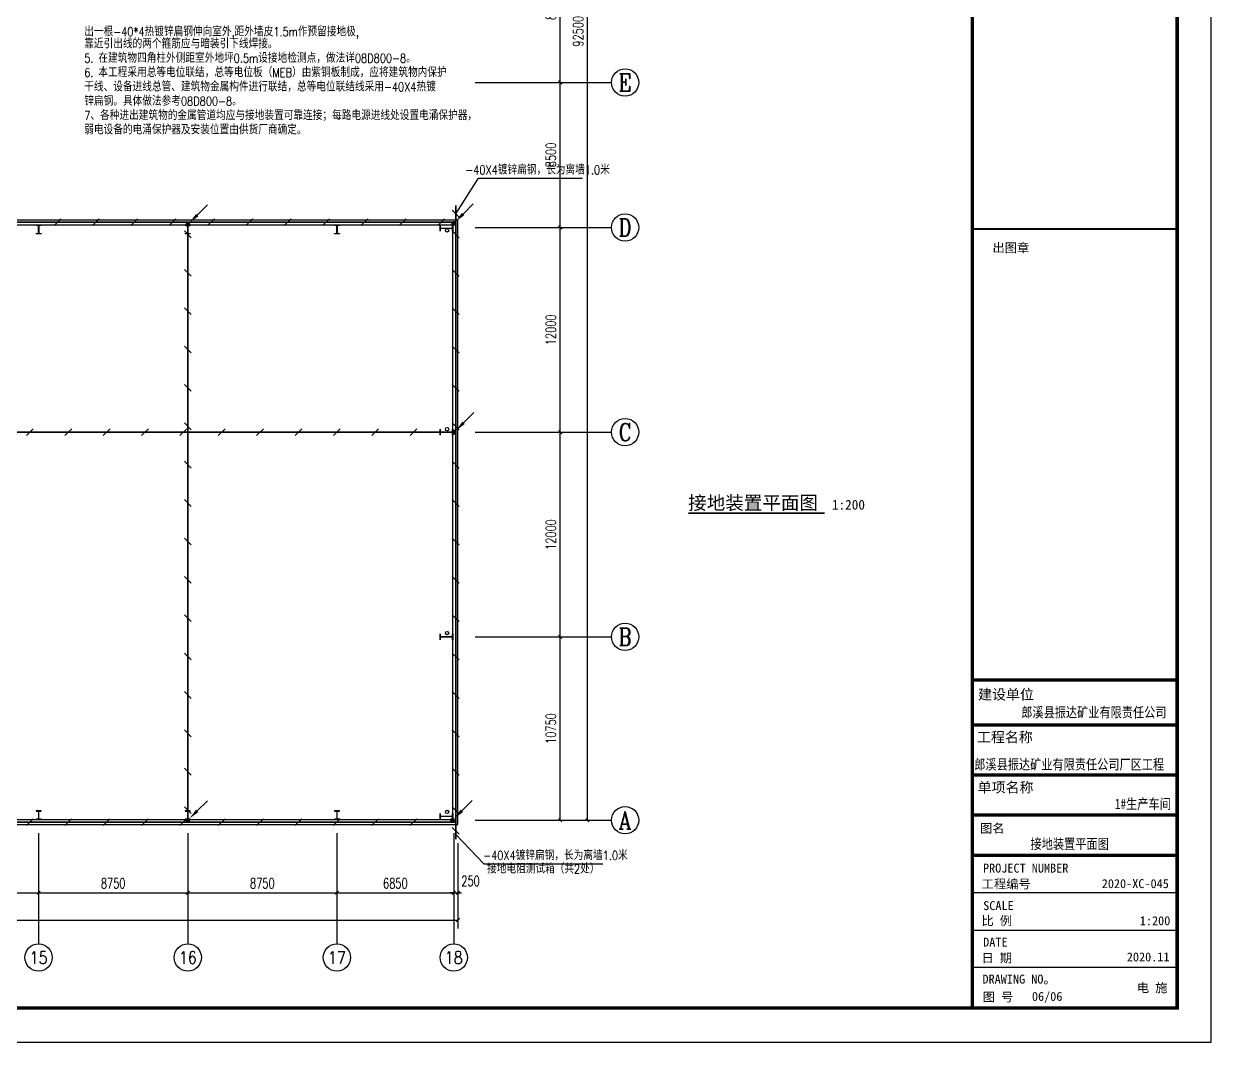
# Model space of a CAD drawing. Extents: x 69728788 to 150676229, y 20327566 to 43663798.
# Drawn here: x 75528771 to 75598425, y 20327566 to 20387271 of the extents above; entities that cross this region are included whole.
import ezdxf
from ezdxf.enums import TextEntityAlignment as Align

# ---------------------------------------------------------------- set-up
doc = ezdxf.new("R2010")
doc.units = 0
doc.header["$LTSCALE"] = 1000
doc.header["$MEASUREMENT"] = 0
doc.linetypes.add('CENTER2', pattern=[1.125, 0.75, -0.125, 0.125, -0.125])
doc.layers.get('0').update_dxf_attribs({"linetype": 'CONTINUOUS'})
doc.layers.get('DEFPOINTS').update_dxf_attribs({"linetype": 'CONTINUOUS'})
for name, color, linetype in [('AXIS', 3, 'CONTINUOUS'), ('AXIS_TEXT', 7, 'CONTINUOUS'), ('DIM-照明', 3, 'CONTINUOUS'), ('DIM-箱柜', 3, 'CONTINUOUS'), ('LWIRE', 4, 'CONTINUOUS'), ('PUB_TITLE', 4, 'CONTINUOUS'), ('SHTLN', 4, 'CONTINUOUS'), ('TEXT', 7, 'CONTINUOUS'), ('WALL', 6, 'CONTINUOUS'), ('WIRE-接地', 4, 'CONTINUOUS'), ('图框', 253, 'CONTINUOUS'), ('钢柱', 3, 'CONTINUOUS'), ('雨水管', 4, 'CONTINUOUS')]:
    doc.layers.add(name, color=color, linetype=linetype)
doc.styles.add('-宋体', font='SimSun.ttf')
doc.styles.add('-黑体', font='simhei.ttf')
doc.styles.add('_TCH_AXIS', font='COMPLEX', dxfattribs={"bigfont": 'GBCBIG'})
doc.styles.add('_TCH_DIM_T3', font='SIMPLEX', dxfattribs={"width": 0.705882, "bigfont": 'GBCBIG'})
doc.styles.add('_TEL_DIM', font='SIMPLEX', dxfattribs={"width": 0.8, "height": 3.5, "bigfont": 'HZTXT'})
doc.styles.add('COMPLEX', font='COMPLEX')
doc.styles.add('宋体', font='SimSun.ttf', dxfattribs={"width": 0.8})
doc.styles.add('黑体', font='simhei.ttf', dxfattribs={"width": 0.6, "height": 4.3})
doc.dimstyles.new('_TCH_ARCH&&200', dxfattribs={"dimtxt": 595, "dimasz": 200, "dimexe": 500, "dimexo": 600, "dimgap": 252.5, "dimtad": 1, "dimdec": 0, "dimzin": 0, "dimdsep": 46, "dimtxsty": '_TCH_DIM_T3', "dimblk": 'ARCHTICK', "dimcen": 0.09, "dimclrt": 7, "dimazin": 2, "dimtfac": 1, "dimtdec": 0, "dimtix": 1, "dimtmove": 2, "dimatfit": 3, "dimfxl": 1, "dimtolj": 1, "dimtzin": 0, "dimarcsym": 0})

# ---------------------------------------------------------------- blocks, each defined once
blk = doc.blocks.new('ysg')
at = {"layer": '雨水管'}
for centre in [(75342533, 20612761), (75342533, 20601105), (75342533, 20589153), (75342533, 20578670)]:
    blk.add_circle(centre, 100, dxfattribs=at)
blk = doc.blocks.new('$TelecSys$00000008')
blk.add_line((0.4, 0.4), (-0.4, -0.4))
blk = doc.blocks.new('$TelecSys$00000078')
for p, q in [((1.15, 1.15), (0.55, 0.55)), ((0.104, 0.104), (0.104, 0.104)), ((-0.104, -0.104), (-0.104, -0.104))]:
    blk.add_line(p, q)
at = {"const_width": 0.142}
blk.add_lwpolyline([(-0.071, 0, 1), (0.071, 0, 1)], format="xyb", close=True, dxfattribs=at)
blk.add_solid([(0.62, 0.48), (0.48, 0.62), (0.1, 0.1)])
at = {"width": 0.8, "flags": 9}
blk.add_attdef('A', (0, 0), '', height=0.00002, dxfattribs=at)
blk = doc.blocks.new('_ArchTick')
at = {"color": 0, "linetype": 'ByBlock', "const_width": 0.4}
blk.add_lwpolyline([(-0.5, -0.5), (0.5, 0.5)], dxfattribs=at)
blk = doc.blocks.new('*D125')
at = {"layer": 'AXIS', "color": 0, "lineweight": -2, "transparency": 16777216}
for p, q in [((75555841, 20351329), (75560741, 20351329)), ((75560241, 20340579), (75560241, 20351329)), ((75555841, 20340579), (75560741, 20340579))]:
    blk.add_line(p, q, dxfattribs=at)
at = {"layer": 'DEFPOINTS', "color": 0, "transparency": 16777216}
for p in [(75555241, 20351329), (75560241, 20351329), (75555241, 20340579)]:
    blk.add_point(p, dxfattribs=at)
at = {"layer": 'AXIS', "color": 0, "lineweight": -2, "transparency": 16777216, "xscale": 200, "yscale": 200, "zscale": 200}
for p, rotation in [((75560241, 20351329), 90), ((75560241, 20340579), 270)]:
    blk.add_blockref('_ArchTick', p, dxfattribs=dict(at, rotation=rotation))
at = {"layer": 'AXIS', "color": 7, "transparency": 16777216, "insert": (75559691, 20345954), "char_height": 595, "attachment_point": 5, "rotation": 90, "style": '_TCH_DIM_T3'}
blk.add_mtext('\\A1;10750', dxfattribs=at)
blk = doc.blocks.new('*D126')
at = {"layer": 'AXIS', "color": 0, "lineweight": -2, "transparency": 16777216}
for p, q in [((75555841, 20363329), (75560741, 20363329)), ((75560241, 20351329), (75560241, 20363329)), ((75555841, 20351329), (75560741, 20351329))]:
    blk.add_line(p, q, dxfattribs=at)
at = {"layer": 'DEFPOINTS', "color": 0, "transparency": 16777216}
for p in [(75555241, 20363329), (75560241, 20363329), (75555241, 20351329)]:
    blk.add_point(p, dxfattribs=at)
at = {"layer": 'AXIS', "color": 0, "lineweight": -2, "transparency": 16777216, "xscale": 200, "yscale": 200, "zscale": 200}
for p, rotation in [((75560241, 20363329), 90), ((75560241, 20351329), 270)]:
    blk.add_blockref('_ArchTick', p, dxfattribs=dict(at, rotation=rotation))
at = {"layer": 'AXIS', "color": 7, "transparency": 16777216, "insert": (75559691, 20357329), "char_height": 595, "attachment_point": 5, "rotation": 90, "style": '_TCH_DIM_T3'}
blk.add_mtext('\\A1;12000', dxfattribs=at)
blk = doc.blocks.new('*D127')
at = {"layer": 'AXIS', "color": 0, "lineweight": -2, "transparency": 16777216}
for p, q in [((75555841, 20375329), (75560741, 20375329)), ((75560241, 20363329), (75560241, 20375329)), ((75555841, 20363329), (75560741, 20363329))]:
    blk.add_line(p, q, dxfattribs=at)
at = {"layer": 'DEFPOINTS', "color": 0, "transparency": 16777216}
for p in [(75555241, 20375329), (75560241, 20375329), (75555241, 20363329)]:
    blk.add_point(p, dxfattribs=at)
at = {"layer": 'AXIS', "color": 0, "lineweight": -2, "transparency": 16777216, "xscale": 200, "yscale": 200, "zscale": 200}
for p, rotation in [((75560241, 20375329), 90), ((75560241, 20363329), 270)]:
    blk.add_blockref('_ArchTick', p, dxfattribs=dict(at, rotation=rotation))
at = {"layer": 'AXIS', "color": 7, "transparency": 16777216, "insert": (75559691, 20369329), "char_height": 595, "attachment_point": 5, "rotation": 90, "style": '_TCH_DIM_T3'}
blk.add_mtext('\\A1;12000', dxfattribs=at)
blk = doc.blocks.new('*D128')
at = {"layer": 'AXIS', "color": 0, "lineweight": -2, "transparency": 16777216}
for p, q in [((75555841, 20383829), (75560741, 20383829)), ((75560241, 20375329), (75560241, 20383829)), ((75555841, 20375329), (75560741, 20375329))]:
    blk.add_line(p, q, dxfattribs=at)
at = {"layer": 'DEFPOINTS', "color": 0, "transparency": 16777216}
for p in [(75555241, 20383829), (75560241, 20383829), (75555241, 20375329)]:
    blk.add_point(p, dxfattribs=at)
at = {"layer": 'AXIS', "color": 0, "lineweight": -2, "transparency": 16777216, "xscale": 200, "yscale": 200, "zscale": 200}
for p, rotation in [((75560241, 20383829), 90), ((75560241, 20375329), 270)]:
    blk.add_blockref('_ArchTick', p, dxfattribs=dict(at, rotation=rotation))
at = {"layer": 'AXIS', "color": 7, "transparency": 16777216, "insert": (75559691, 20379579), "char_height": 595, "attachment_point": 5, "rotation": 90, "style": '_TCH_DIM_T3'}
blk.add_mtext('\\A1;8500', dxfattribs=at)
blk = doc.blocks.new('*D129')
at = {"layer": 'AXIS', "color": 0, "lineweight": -2, "transparency": 16777216}
for p, q in [((75555841, 20392579), (75560741, 20392579)), ((75560241, 20383829), (75560241, 20392579)), ((75555841, 20383829), (75560741, 20383829))]:
    blk.add_line(p, q, dxfattribs=at)
at = {"layer": 'DEFPOINTS', "color": 0, "transparency": 16777216}
for p in [(75555241, 20392579), (75560241, 20392579), (75555241, 20383829)]:
    blk.add_point(p, dxfattribs=at)
at = {"layer": 'AXIS', "color": 0, "lineweight": -2, "transparency": 16777216, "xscale": 200, "yscale": 200, "zscale": 200}
for p, rotation in [((75560241, 20392579), 90), ((75560241, 20383829), 270)]:
    blk.add_blockref('_ArchTick', p, dxfattribs=dict(at, rotation=rotation))
at = {"layer": 'AXIS', "color": 7, "transparency": 16777216, "insert": (75559691, 20388204), "char_height": 595, "attachment_point": 5, "rotation": 90, "style": '_TCH_DIM_T3'}
blk.add_mtext('\\A1;8750', dxfattribs=at)
blk = doc.blocks.new('*D135')
at = {"layer": 'AXIS', "color": 0, "lineweight": -2, "transparency": 16777216}
for p, q in [((75555841, 20433079), (75562341, 20433079)), ((75561841, 20340579), (75561841, 20433079)), ((75555841, 20340579), (75562341, 20340579))]:
    blk.add_line(p, q, dxfattribs=at)
at = {"layer": 'DEFPOINTS', "color": 0, "transparency": 16777216}
for p in [(75555241, 20433079), (75561841, 20433079), (75555241, 20340579)]:
    blk.add_point(p, dxfattribs=at)
at = {"layer": 'AXIS', "color": 0, "lineweight": -2, "transparency": 16777216, "xscale": 200, "yscale": 200, "zscale": 200}
for p, rotation in [((75561841, 20433079), 90), ((75561841, 20340579), 270)]:
    blk.add_blockref('_ArchTick', p, dxfattribs=dict(at, rotation=rotation))
at = {"layer": 'AXIS', "color": 7, "transparency": 16777216, "insert": (75561291, 20386829), "char_height": 595, "attachment_point": 5, "rotation": 90, "style": '_TCH_DIM_T3'}
blk.add_mtext('\\A1;92500', dxfattribs=at)
blk = doc.blocks.new('*D170')
at = {"layer": 'AXIS', "color": 0, "lineweight": -2, "transparency": 16777216}
for p, q in [((75520891, 20339229), (75520891, 20335829)), ((75529641, 20339229), (75529641, 20335829)), ((75520891, 20336329), (75529641, 20336329))]:
    blk.add_line(p, q, dxfattribs=at)
at = {"layer": 'DEFPOINTS', "color": 0, "transparency": 16777216}
for p in [(75520891, 20339829), (75529641, 20339829), (75529641, 20336329)]:
    blk.add_point(p, dxfattribs=at)
at = {"layer": 'AXIS', "color": 0, "lineweight": -2, "transparency": 16777216, "xscale": 200, "yscale": 200, "zscale": 200, "rotation": 180}
blk.add_blockref('_ArchTick', (75520891, 20336329), dxfattribs=at)
at = {"layer": 'AXIS', "color": 0, "lineweight": -2, "transparency": 16777216, "xscale": 200, "yscale": 200, "zscale": 200}
blk.add_blockref('_ArchTick', (75529641, 20336329), dxfattribs=at)
at = {"layer": 'AXIS', "color": 7, "transparency": 16777216, "insert": (75525266, 20336879), "char_height": 595, "attachment_point": 5, "style": '_TCH_DIM_T3'}
blk.add_mtext('\\A1;8750', dxfattribs=at)
blk = doc.blocks.new('*D171')
at = {"layer": 'AXIS', "color": 0, "lineweight": -2, "transparency": 16777216}
for p, q in [((75529641, 20339229), (75529641, 20335829)), ((75538391, 20339229), (75538391, 20335829)), ((75529641, 20336329), (75538391, 20336329))]:
    blk.add_line(p, q, dxfattribs=at)
at = {"layer": 'DEFPOINTS', "color": 0, "transparency": 16777216}
for p in [(75529641, 20339829), (75538391, 20339829), (75538391, 20336329)]:
    blk.add_point(p, dxfattribs=at)
at = {"layer": 'AXIS', "color": 0, "lineweight": -2, "transparency": 16777216, "xscale": 200, "yscale": 200, "zscale": 200, "rotation": 180}
blk.add_blockref('_ArchTick', (75529641, 20336329), dxfattribs=at)
at = {"layer": 'AXIS', "color": 0, "lineweight": -2, "transparency": 16777216, "xscale": 200, "yscale": 200, "zscale": 200}
blk.add_blockref('_ArchTick', (75538391, 20336329), dxfattribs=at)
at = {"layer": 'AXIS', "color": 7, "transparency": 16777216, "insert": (75534016, 20336879), "char_height": 595, "attachment_point": 5, "style": '_TCH_DIM_T3'}
blk.add_mtext('\\A1;8750', dxfattribs=at)
blk = doc.blocks.new('*D172')
at = {"layer": 'AXIS', "color": 0, "lineweight": -2, "transparency": 16777216}
for p, q in [((75538391, 20339229), (75538391, 20335829)), ((75547141, 20339229), (75547141, 20335829)), ((75538391, 20336329), (75547141, 20336329))]:
    blk.add_line(p, q, dxfattribs=at)
at = {"layer": 'DEFPOINTS', "color": 0, "transparency": 16777216}
for p in [(75538391, 20339829), (75547141, 20339829), (75547141, 20336329)]:
    blk.add_point(p, dxfattribs=at)
at = {"layer": 'AXIS', "color": 0, "lineweight": -2, "transparency": 16777216, "xscale": 200, "yscale": 200, "zscale": 200, "rotation": 180}
blk.add_blockref('_ArchTick', (75538391, 20336329), dxfattribs=at)
at = {"layer": 'AXIS', "color": 0, "lineweight": -2, "transparency": 16777216, "xscale": 200, "yscale": 200, "zscale": 200}
blk.add_blockref('_ArchTick', (75547141, 20336329), dxfattribs=at)
at = {"layer": 'AXIS', "color": 7, "transparency": 16777216, "insert": (75542766, 20336879), "char_height": 595, "attachment_point": 5, "style": '_TCH_DIM_T3'}
blk.add_mtext('\\A1;8750', dxfattribs=at)
blk = doc.blocks.new('*D173')
at = {"layer": 'AXIS', "color": 0, "lineweight": -2, "transparency": 16777216}
for p, q in [((75547141, 20339229), (75547141, 20335829)), ((75553991, 20339229), (75553991, 20335829)), ((75547141, 20336329), (75553991, 20336329))]:
    blk.add_line(p, q, dxfattribs=at)
at = {"layer": 'DEFPOINTS', "color": 0, "transparency": 16777216}
for p in [(75547141, 20339829), (75553991, 20339829), (75553991, 20336329)]:
    blk.add_point(p, dxfattribs=at)
at = {"layer": 'AXIS', "color": 0, "lineweight": -2, "transparency": 16777216, "xscale": 200, "yscale": 200, "zscale": 200, "rotation": 180}
blk.add_blockref('_ArchTick', (75547141, 20336329), dxfattribs=at)
at = {"layer": 'AXIS', "color": 0, "lineweight": -2, "transparency": 16777216, "xscale": 200, "yscale": 200, "zscale": 200}
blk.add_blockref('_ArchTick', (75553991, 20336329), dxfattribs=at)
at = {"layer": 'AXIS', "color": 7, "transparency": 16777216, "insert": (75550566, 20336879), "char_height": 595, "attachment_point": 5, "style": '_TCH_DIM_T3'}
blk.add_mtext('\\A1;6850', dxfattribs=at)
blk = doc.blocks.new('*D174')
at = {"layer": 'AXIS', "color": 0, "lineweight": -2, "transparency": 16777216}
for p, q in [((75553991, 20339229), (75553991, 20335829)), ((75554241, 20339229), (75554241, 20335829)), ((75553991, 20336329), (75553791, 20336329)), ((75553991, 20336329), (75554241, 20336329)), ((75554241, 20336329), (75554441, 20336329))]:
    blk.add_line(p, q, dxfattribs=at)
at = {"layer": 'DEFPOINTS', "color": 0, "transparency": 16777216}
for p in [(75553991, 20339829), (75554241, 20339829), (75554241, 20336329)]:
    blk.add_point(p, dxfattribs=at)
at = {"layer": 'AXIS', "color": 0, "lineweight": -2, "transparency": 16777216, "xscale": 200, "yscale": 200, "zscale": 200}
blk.add_blockref('_ArchTick', (75553991, 20336329), dxfattribs=at)
at = {"layer": 'AXIS', "color": 0, "lineweight": -2, "transparency": 16777216, "xscale": 200, "yscale": 200, "zscale": 200, "rotation": 180}
blk.add_blockref('_ArchTick', (75554241, 20336329), dxfattribs=at)
at = {"layer": 'AXIS', "color": 7, "transparency": 16777216, "insert": (75554981, 20337019), "char_height": 595, "attachment_point": 5, "style": '_TCH_DIM_T3'}
blk.add_mtext('\\A1;250', dxfattribs=at)
blk = doc.blocks.new('*D175')
at = {"layer": 'AXIS', "color": 0, "lineweight": -2, "transparency": 16777216}
for p, q in [((75447641, 20339229), (75447641, 20334229)), ((75554241, 20339229), (75554241, 20334229)), ((75447641, 20334729), (75554241, 20334729))]:
    blk.add_line(p, q, dxfattribs=at)
at = {"layer": 'DEFPOINTS', "color": 0, "transparency": 16777216}
for p in [(75447641, 20339829), (75554241, 20339829), (75554241, 20334729)]:
    blk.add_point(p, dxfattribs=at)
at = {"layer": 'AXIS', "color": 0, "lineweight": -2, "transparency": 16777216, "xscale": 200, "yscale": 200, "zscale": 200, "rotation": 180}
blk.add_blockref('_ArchTick', (75447641, 20334729), dxfattribs=at)
at = {"layer": 'AXIS', "color": 0, "lineweight": -2, "transparency": 16777216, "xscale": 200, "yscale": 200, "zscale": 200}
blk.add_blockref('_ArchTick', (75554241, 20334729), dxfattribs=at)
at = {"layer": 'AXIS', "color": 7, "transparency": 16777216, "insert": (75500941, 20335279), "char_height": 595, "attachment_point": 5, "style": '_TCH_DIM_T3'}
blk.add_mtext('\\A1;106600', dxfattribs=at)
blk = doc.blocks.new('_AXISO')
blk.add_circle((0, 0), 0.5)
at = {"layer": 'AXIS_TEXT', "style": 'COMPLEX', "width": 1.041667}
blk.add_attdef('A', text='', height=0.56, dxfattribs=at).set_placement((-0.25, -0.28), (0.25, -0.28), align=Align.FIT)

msp = doc.modelspace()

# ---------------------------------------------------------------- linework, layer by layer
at = {"layer": 'AXIS'}
for p, q in [((75555241.2, 20383829.3), (75563241.2, 20383829.3)), ((75555241.2, 20375329.3), (75563241.2, 20375329.3)), ((75555241.2, 20363329.3), (75563241.2, 20363329.3)), ((75555241.2, 20351329.3), (75563241.2, 20351329.3)), ((75555241.2, 20340579.3), (75563241.2, 20340579.3)), ((75529641.2, 20339829.3), (75529641.2, 20333329.3)), ((75538391.2, 20339829.3), (75538391.2, 20333329.3)), ((75547141.2, 20339829.3), (75547141.2, 20333329.3)), ((75553991.2, 20339829.3), (75553991.2, 20333329.3))]:
    msp.add_line(p, q, dxfattribs=at)
at = {"layer": 'AXIS', "const_width": 105}
msp.add_lwpolyline([(75567743.8, 20358580.2), (75575755.7, 20358580.2)], dxfattribs=at)
at = {"layer": 'DIM-照明'}
for p, q in [((75554109.9, 20376134.9), (75555451.1, 20378213.9)), ((75554109.9, 20339739.9), (75555757.1, 20338026.7)), ((75555757.1, 20338026.7), (75562732.9, 20338026.7))]:
    msp.add_line(p, q, dxfattribs=at)
at = {"layer": 'DIM-箱柜', "color": 7}
msp.add_line((75555451.1, 20378213.9), (75561549.9, 20378213.9), dxfattribs=at)
at = {"layer": 'PUB_TITLE'}
msp.add_lwpolyline([(75430225.1, 20327566.1), (75598425.1, 20327566.1), (75598425.1, 20446366.1), (75430225.1, 20446366.1)], close=True, dxfattribs=at)
at = {"layer": 'PUB_TITLE', "const_width": 200}
msp.add_lwpolyline([(75435225.1, 20329566.1), (75596425.1, 20329566.1), (75596425.1, 20444366.1), (75435225.1, 20444366.1)], close=True, dxfattribs=at)
at = {"layer": 'WALL'}
for p, q in [((75553941.2, 20375454.3), (75520641.2, 20375454.3)), ((75554241.2, 20375754.3), (75521141.2, 20375754.3)), ((75553941.2, 20340629.3), (75553941.2, 20375454.3)), ((75554241.2, 20340329.3), (75554241.2, 20375754.3)), ((75448141.2, 20340629.3), (75553941.2, 20340629.3)), ((75447641.2, 20340329.3), (75554241.2, 20340329.3))]:
    msp.add_line(p, q, dxfattribs=at)
at = {"layer": 'WIRE-接地', "linetype": 'CENTER2', "const_width": 100}
for points in [[(75447891.2, 20433079.3), (75447891.2, 20340463), (75554109.9, 20340463), (75554109.9, 20375634.9), (75520891.2, 20375634.9), (75520891.2, 20433079.3), (75447891.2, 20433079.3)], [(75554109.9, 20375634.9), (75554109.9, 20376634.9)], [(75538396.2, 20375634.9), (75538391.2, 20340463)], [(75447905.2, 20363334.3), (75554109.9, 20363329.3)], [(75554109.9, 20340463), (75554109.9, 20339463)]]:
    msp.add_lwpolyline(points, dxfattribs=at)
at = {"layer": '图框', "color": 4}
for points, const_width in [([(75596425.1, 20329566.1), (75584406.6, 20329566.1), (75584406.6, 20444366.1), (75596425.1, 20444366.1)], 197.2), ([(75584406.6, 20348804.4), (75596381.4, 20348804.4)], 199.2), ([(75584406.6, 20346170.4), (75596385.1, 20346170.4)], 199.2), ([(75584406.6, 20343235.9), (75596425.1, 20343235.9)], 199.2), ([(75584406.6, 20340894.5), (75596425.1, 20340894.5)], 199.2), ([(75584406.6, 20338525.4), (75596425.1, 20338525.4)], 199.2), ([(75584406.6, 20336327.7), (75596425.1, 20336327.7)], 80.7), ([(75584406.6, 20334133.8), (75596425.1, 20334133.8)], 80.7), ([(75584406.6, 20331956.5), (75596425.1, 20331956.5)], 80.7)]:
    msp.add_lwpolyline(points, dxfattribs=dict(at, const_width=const_width))
at = {"layer": '图框', "color": 0, "const_width": 100}
msp.add_lwpolyline([(75584406.6, 20375240.2), (75596425.1, 20375240.2)], dxfattribs=at)
at = {"layer": '钢柱'}
for points in [[(75529491.2, 20375454.3), (75529791.2, 20375454.3), (75529791.2, 20375442.3), (75529646.2, 20375442.3), (75529646.2, 20374966.3), (75529791.2, 20374966.3), (75529791.2, 20374954.3), (75529491.2, 20374954.3), (75529491.2, 20374966.3), (75529636.2, 20374966.3), (75529636.2, 20375442.3), (75529491.2, 20375442.3)], [(75538241.2, 20375454.3), (75538541.2, 20375454.3), (75538541.2, 20375442.3), (75538396.2, 20375442.3), (75538396.2, 20374966.3), (75538541.2, 20374966.3), (75538541.2, 20374954.3), (75538241.2, 20374954.3), (75538241.2, 20374966.3), (75538386.2, 20374966.3), (75538386.2, 20375442.3), (75538241.2, 20375442.3)], [(75546991.2, 20375454.3), (75547291.2, 20375454.3), (75547291.2, 20375442.3), (75547146.2, 20375442.3), (75547146.2, 20374966.3), (75547291.2, 20374966.3), (75547291.2, 20374954.3), (75546991.2, 20374954.3), (75546991.2, 20374966.3), (75547136.2, 20374966.3), (75547136.2, 20375442.3), (75546991.2, 20375442.3)], [(75553941.2, 20375454.3), (75553941.2, 20375104.3), (75553927.2, 20375104.3), (75553927.2, 20375274.3), (75553205.2, 20375274.3), (75553205.2, 20375104.3), (75553191.2, 20375104.3), (75553191.2, 20375454.3), (75553205.2, 20375454.3), (75553205.2, 20375284.3), (75553927.2, 20375284.3), (75553927.2, 20375454.3)], [(75553941.2, 20363504.3), (75553941.2, 20363154.3), (75553927.2, 20363154.3), (75553927.2, 20363324.3), (75553205.2, 20363324.3), (75553205.2, 20363154.3), (75553191.2, 20363154.3), (75553191.2, 20363504.3), (75553205.2, 20363504.3), (75553205.2, 20363334.3), (75553927.2, 20363334.3), (75553927.2, 20363504.3)], [(75553941.2, 20351504.3), (75553941.2, 20351154.3), (75553927.2, 20351154.3), (75553927.2, 20351324.3), (75553205.2, 20351324.3), (75553205.2, 20351154.3), (75553191.2, 20351154.3), (75553191.2, 20351504.3), (75553205.2, 20351504.3), (75553205.2, 20351334.3), (75553927.2, 20351334.3), (75553927.2, 20351504.3)], [(75529490.8, 20340629.3), (75529790.8, 20340629.3), (75529790.8, 20340641.3), (75529645.8, 20340641.3), (75529645.8, 20341117.3), (75529790.8, 20341117.3), (75529790.8, 20341129.3), (75529490.8, 20341129.3), (75529490.8, 20341117.3), (75529635.8, 20341117.3), (75529635.8, 20340641.3), (75529490.8, 20340641.3)], [(75538240.8, 20340629.3), (75538540.8, 20340629.3), (75538540.8, 20340641.3), (75538395.8, 20340641.3), (75538395.8, 20341117.3), (75538540.8, 20341117.3), (75538540.8, 20341129.3), (75538240.8, 20341129.3), (75538240.8, 20341117.3), (75538385.8, 20341117.3), (75538385.8, 20340641.3), (75538240.8, 20340641.3)], [(75546990.8, 20340629.3), (75547290.8, 20340629.3), (75547290.8, 20340641.3), (75547145.8, 20340641.3), (75547145.8, 20341117.3), (75547290.8, 20341117.3), (75547290.8, 20341129.3), (75546990.8, 20341129.3), (75546990.8, 20341117.3), (75547135.8, 20341117.3), (75547135.8, 20340641.3), (75546990.8, 20340641.3)], [(75553941.2, 20340979.3), (75553941.2, 20340629.3), (75553927.2, 20340629.3), (75553927.2, 20340799.3), (75553205.2, 20340799.3), (75553205.2, 20340629.3), (75553191.2, 20340629.3), (75553191.2, 20340979.3), (75553205.2, 20340979.3), (75553205.2, 20340809.3), (75553927.2, 20340809.3), (75553927.2, 20340979.3)]]:
    msp.add_lwpolyline(points, close=True, dxfattribs=at)

# ---------------------------------------------------------------- block references
msp.add_blockref('ysg', (211067.7, -237600))
at = {"layer": 'AXIS'}
ref = msp.add_blockref('_AXISO', (75564041.2, 20383829.3), dxfattribs=dict(at, xscale=1600, yscale=1600, zscale=1600))
ref.add_attrib('A', 'E', dxfattribs={"layer": 'AXIS_TEXT', "height": 1024.7, "style": '_TCH_AXIS', "width": 0.982456}).set_placement((75563657.6, 20383316.9), (75564424.7, 20383316.9), align=Align.FIT)
ref = msp.add_blockref('_AXISO', (75564041.2, 20375329.3), dxfattribs=dict(at, xscale=1600, yscale=1600, zscale=1600))
ref.add_attrib('A', 'D', dxfattribs={"layer": 'AXIS_TEXT', "height": 1024.7, "style": '_TCH_AXIS', "width": 0.924665}).set_placement((75563657.6, 20374816.9), (75564424.7, 20374816.9), align=Align.FIT)
ref = msp.add_blockref('_AXISO', (75564041.2, 20363329.3), dxfattribs=dict(at, xscale=1600, yscale=1600, zscale=1600))
ref.add_attrib('A', 'C', dxfattribs={"layer": 'AXIS_TEXT', "height": 1033.1, "style": '_TCH_AXIS', "width": 1.024}).set_placement((75563663.3, 20362812.7), (75564419, 20362812.7), align=Align.FIT)
ref = msp.add_blockref('_AXISO', (75564041.2, 20351329.3), dxfattribs=dict(at, xscale=1600, yscale=1600, zscale=1600))
ref.add_attrib('A', 'B', dxfattribs={"layer": 'AXIS_TEXT', "height": 1024.7, "style": '_TCH_AXIS', "width": 0.924665}).set_placement((75563657.6, 20350816.9), (75564424.7, 20350816.9), align=Align.FIT)
ref = msp.add_blockref('_AXISO', (75564041.2, 20340579.3), dxfattribs=dict(at, xscale=1600, yscale=1600, zscale=1600))
ref.add_attrib('A', 'A', dxfattribs={"layer": 'AXIS_TEXT', "height": 1035.2, "style": '_TCH_AXIS', "width": 0.848485}).set_placement((75563664.7, 20340061.7), (75564417.6, 20340061.7), align=Align.FIT)
ref = msp.add_blockref('_AXISO', (75529641.2, 20332529.3), dxfattribs=dict(at, xscale=1600, yscale=1600, zscale=1600))
ref.add_attrib('A', '15', dxfattribs={"layer": 'AXIS_TEXT', "height": 716.69, "style": '_TCH_AXIS', "width": 1.071557}).set_placement((75529110.9, 20332171), (75530171.4, 20332171), align=Align.FIT)
ref = msp.add_blockref('_AXISO', (75538391.2, 20332529.3), dxfattribs=dict(at, xscale=1600, yscale=1600, zscale=1600))
ref.add_attrib('A', '16', dxfattribs={"layer": 'AXIS_TEXT', "height": 722.35, "style": '_TCH_AXIS', "width": 1.05931}).set_placement((75537862.8, 20332168.1), (75538919.5, 20332168.1), align=Align.FIT)
ref = msp.add_blockref('_AXISO', (75547141.2, 20332529.3), dxfattribs=dict(at, xscale=1600, yscale=1600, zscale=1600))
ref.add_attrib('A', '17', dxfattribs={"layer": 'AXIS_TEXT', "height": 716.69, "style": '_TCH_AXIS', "width": 1.071557}).set_placement((75546610.9, 20332171), (75547671.4, 20332171), align=Align.FIT)
ref = msp.add_blockref('_AXISO', (75553991.2, 20332529.3), dxfattribs=dict(at, xscale=1600, yscale=1600, zscale=1600))
ref.add_attrib('A', '18', dxfattribs={"layer": 'AXIS_TEXT', "height": 722.35, "style": '_TCH_AXIS', "width": 1.05931}).set_placement((75553462.8, 20332168.1), (75554519.5, 20332168.1), align=Align.FIT)
at = {"layer": 'LWIRE', "xscale": 1000, "yscale": 1000, "zscale": 1000}
for p in [(75538396.1, 20375504.3), (75553991.2, 20375565.9), (75554024.4, 20363329.3), (75538391.2, 20340576.8), (75553919.9, 20340579.3)]:
    msp.add_blockref('$TelecSys$00000078', p, dxfattribs=at)
at = {"layer": 'SHTLN'}
for p, xscale, yscale, zscale, rotation in [((75554109.9, 20376134.9), 500, 500, 500, 90), ((75530750.5, 20375634.9), 500, 500, 500, 180.0000000000257), ((75533000.5, 20375634.9), 500, 500, 500, 180.0000000000257), ((75535250.5, 20375634.9), 500, 500, 500, 180.0000000000257), ((75537500.5, 20375634.9), 500, 500, 500, 180.0000000000257), ((75539750.5, 20375634.9), 500, 500, 500, 180.0000000000257), ((75542000.5, 20375634.9), 500, 500, 500, 180.0000000000257), ((75544250.5, 20375634.9), 500, 500, 500, 180.0000000000257), ((75546500.5, 20375634.9), 500, 500, 500, 180.0000000000257), ((75548750.5, 20375634.9), 500, 500, 500, 180.0000000000257), ((75551000.5, 20375634.9), 500, 500, 500, 180.0000000000257), ((75553250.5, 20375634.9), 500, 500, 500, 180.0000000000257), ((75538396.1, 20374924), 499.9999999999999, 499.9999999999999, 499.9999999999999, 269.9918548832493), ((75554109.9, 20374924), 500, 500, 500, 90), ((75538395.7, 20372674), 499.9999999999999, 499.9999999999999, 499.9999999999999, 269.9918548832493), ((75554109.9, 20372674), 500, 500, 500, 90), ((75538395.4, 20370424), 499.9999999999999, 499.9999999999999, 499.9999999999999, 269.9918548832493), ((75554109.9, 20370424), 500, 500, 500, 90), ((75538395.1, 20368174), 499.9999999999999, 499.9999999999999, 499.9999999999999, 269.9918548832493), ((75554109.9, 20368174), 500, 500, 500, 90), ((75538394.8, 20365924), 499.9999999999999, 499.9999999999999, 499.9999999999999, 269.9918548832493), ((75554109.9, 20365924), 500, 500, 500, 90), ((75529132.5, 20363330.5), 500, 500, 500, 359.9973025789225), ((75531382.5, 20363330.4), 500, 500, 500, 359.9973025789225), ((75533632.5, 20363330.3), 500, 500, 500, 359.9973025789225), ((75535882.5, 20363330.2), 500, 500, 500, 359.9973025789225), ((75538132.5, 20363330.1), 500, 500, 500, 359.9973025789225), ((75538394.5, 20363674), 499.9999999999999, 499.9999999999999, 499.9999999999999, 269.9918548832493), ((75540382.5, 20363329.9), 500, 500, 500, 359.9973025789225), ((75542632.5, 20363329.8), 500, 500, 500, 359.9973025789225), ((75544882.5, 20363329.7), 500, 500, 500, 359.9973025789225), ((75547132.5, 20363329.6), 500, 500, 500, 359.9973025789225), ((75549382.5, 20363329.5), 500, 500, 500, 359.9973025789225), ((75551632.5, 20363329.4), 500, 500, 500, 359.9973025789225), ((75554109.9, 20363674), 500, 500, 500, 90), ((75538394.1, 20361424), 499.9999999999999, 499.9999999999999, 499.9999999999999, 269.9918548832493), ((75554109.9, 20361424), 500, 500, 500, 90), ((75538393.8, 20359174), 499.9999999999999, 499.9999999999999, 499.9999999999999, 269.9918548832493), ((75554109.9, 20359174), 500, 500, 500, 90), ((75538393.5, 20356924), 499.9999999999999, 499.9999999999999, 499.9999999999999, 269.9918548832493), ((75554109.9, 20356924), 500, 500, 500, 90), ((75538393.2, 20354674), 499.9999999999999, 499.9999999999999, 499.9999999999999, 269.9918548832493), ((75554109.9, 20354674), 500, 500, 500, 90), ((75538392.9, 20352424), 499.9999999999999, 499.9999999999999, 499.9999999999999, 269.9918548832493), ((75554109.9, 20352424), 500, 500, 500, 90), ((75538392.5, 20350174), 499.9999999999999, 499.9999999999999, 499.9999999999999, 269.9918548832493), ((75554109.9, 20350174), 500, 500, 500, 90), ((75538392.2, 20347924), 499.9999999999999, 499.9999999999999, 499.9999999999999, 269.9918548832493), ((75554109.9, 20347924), 500, 500, 500, 90), ((75538391.9, 20345674), 499.9999999999999, 499.9999999999999, 499.9999999999999, 269.9918548832493), ((75554109.9, 20345674), 500, 500, 500, 90), ((75538391.6, 20343424), 499.9999999999999, 499.9999999999999, 499.9999999999999, 269.9918548832493), ((75554109.9, 20343424), 500, 500, 500, 90), ((75538391.3, 20341174), 499.9999999999999, 499.9999999999999, 499.9999999999999, 269.9918548832493), ((75554109.9, 20341174), 500, 500, 500, 90), ((75554109.9, 20339963), 500, 500, 500, 270)]:
    msp.add_blockref('$TelecSys$00000008', p, dxfattribs=dict(at, xscale=xscale, yscale=yscale, zscale=zscale, rotation=rotation))
at = {"layer": 'SHTLN', "xscale": 500, "yscale": 500, "zscale": 500}
for p in [(75529125.5, 20340463), (75531375.5, 20340463), (75533625.5, 20340463), (75535875.5, 20340463), (75538125.5, 20340463), (75540375.5, 20340463), (75542625.5, 20340463), (75544875.5, 20340463), (75547125.5, 20340463), (75549375.5, 20340463), (75551625.5, 20340463)]:
    msp.add_blockref('$TelecSys$00000008', p, dxfattribs=at)

# ---------------------------------------------------------------- texts
at = {"layer": 'AXIS', "color": 7, "style": '-宋体'}
for s, height, p in [('接地装置平面图', 797.47, (75567743.8, 20358790.2)), ('1:200', 569.62, (75576175.7, 20358790.2))]:
    msp.add_text(s, height=height, dxfattribs=at).set_placement(p)
at = {"layer": 'DIM-照明', "color": 7, "style": '_TEL_DIM', "width": 0.8}
for s, p in [('出一根-40*4热镀锌扁钢伸向室外,距外墙皮1.5m作预留接地极,', (75532320.6, 20386541.2)), ('靠近引出线的两个箍筋应与暗装引下线焊接。', (75532320.6, 20385829.4)), ('5. 在建筑物四角柱外侧距室外地坪0.5m设接地检测点，做法详08D800-8。', (75532320.6, 20384989.4)), ('6. 本工程采用总等电位联结，总等电位板（MEB）由紫铜板制成，应将建筑物内保护', (75532320.6, 20384149.4)), ('干线、设备进线总管、建筑物金属构件进行联结，总等电位联结线采用-40X4热镀', (75532320.6, 20383309.4)), ('锌扁钢。具体做法参考08D800-8。', (75532320.6, 20382469.4)), ('7、各种进出建筑物的金属管道均应与接地装置可靠连接；每路电源进线处设置电涌保护器，', (75532320.6, 20381629.4)), ('弱电设备的电涌保护器及安装位置由供货厂商确定。', (75532320.6, 20380789.4))]:
    msp.add_text(s, height=525, dxfattribs=at).set_placement(p)
at = {"layer": 'DIM-箱柜', "color": 7, "style": '_TEL_DIM', "width": 0.8}
for s, p in [('-40X4镀锌扁钢，长为离墙1.0米', (75554670.8, 20378439.4)), ('-40X4镀锌扁钢，长为离墙1.0米', (75555718.3, 20338252.2)), ('接地电阻测试箱（共2处）', (75555946.2, 20337463.9))]:
    msp.add_text(s, height=525, dxfattribs=at).set_placement(p)
at = {"layer": 'TEXT', "style": '-黑体', "width": 0.8}
for s, p in [('郎溪县振达矿业有限责任公司', (75587283, 20346608.1)), ('郎溪县振达矿业有限责任公司厂区工程', (75584526.4, 20343553.2)), ('1#生产车间', (75592779.1, 20341241.8)), ('接地装置平面图', (75587828.5, 20338895.6))]:
    msp.add_text(s, height=600.3, dxfattribs=at).set_placement(p)
at = {"layer": '图框', "color": 4}
for s, height, style, p in [('出图章', 525.89, '黑体', (75585596.9, 20373879.3)), ('建设单位', 600, '黑体', (75584749.9, 20347659)), ('工程名称', 600, '黑体', (75584683.4, 20345155.9)), ('单项名称', 600, '黑体', (75584723.4, 20342208.6)), ('图名', 525.89, '黑体', (75584861.9, 20339844.4)), ('工程编号', 525.89, '黑体', (75584964.8, 20336581.8)), ('2020-XC-045', 525.888, '宋体', (75592001.5, 20336599.9)), ('SCALE', 525.89, '黑体', (75585048.6, 20335310.7)), ('比 例', 525.89, '黑体', (75584947.1, 20334424.8)), ('1:200', 525.89, '宋体', (75594234.5, 20334426.9)), ('DATE', 525.89, '黑体', (75585045.9, 20333173.5)), ('日 期', 525.89, '黑体', (75584947.1, 20332247.5)), ('2020.11', 525.89, '宋体', (75593473.3, 20332303.9)), ('DRAWING NO。', 525.888, '黑体', (75585004.4, 20331004.1)), ('图 号', 525.89, '黑体', (75585021.8, 20329954))]:
    msp.add_text(s, height=height, dxfattribs=dict(at, style=style)).set_placement(p)
at = {"layer": '图框', "color": 0, "style": '黑体'}
msp.add_text('PROJECT NUMBER', height=525.888, dxfattribs=at).set_placement((75585035.8, 20337511.4))
at = {"layer": '图框', "color": 3, "style": '宋体'}
for s, p in [('电 施', (75594064.6, 20330494.7)), ('06/06', (75587906.2, 20329990.7))]:
    msp.add_text(s, height=525.89, dxfattribs=at).set_placement(p)

# ---------------------------------------------------------------- dimensions: what is measured, and where the dimension line sits
at = {"layer": 'AXIS'}
for p1, p2, distance, picture, middle in [((75555241.2, 20340579.3), (75555241.2, 20433079.3), -6600, '*D135', (75561291.2, 20386829.3)), ((75555241.2, 20383829.3), (75555241.2, 20392579.3), -5000, '*D129', (75559691.2, 20388204.3)), ((75555241.2, 20375329.3), (75555241.2, 20383829.3), -5000, '*D128', (75559691.2, 20379579.3)), ((75555241.2, 20363329.3), (75555241.2, 20375329.3), -5000, '*D127', (75559691.2, 20369329.3)), ((75555241.2, 20351329.3), (75555241.2, 20363329.3), -5000, '*D126', (75559691.2, 20357329.3)), ((75555241.2, 20340579.3), (75555241.2, 20351329.3), -5000, '*D125', (75559691.2, 20345954.3)), ((75447641.2, 20339829.3), (75554241.2, 20339829.3), -5100, '*D175', (75500941.2, 20335279.3)), ((75520891.2, 20339829.3), (75529641.2, 20339829.3), -3500, '*D170', (75525266.2, 20336879.3)), ((75529641.2, 20339829.3), (75538391.2, 20339829.3), -3500, '*D171', (75534016.2, 20336879.3)), ((75538391.2, 20339829.3), (75547141.2, 20339829.3), -3500, '*D172', (75542766.2, 20336879.3)), ((75547141.2, 20339829.3), (75553991.2, 20339829.3), -3500, '*D173', (75550566.2, 20336879.3))]:
    dim = msp.add_aligned_dim(p1=p1, p2=p2, distance=distance, dimstyle='_TCH_ARCH&&200', dxfattribs=at)
    dim.commit()
    dim.dimension.update_dxf_attribs({"geometry": picture, "text_midpoint": middle})
dim = msp.add_linear_dim(base=(75554241.2, 20336329.3), p1=(75553991.2, 20339829.3), p2=(75554241.2, 20339829.3), angle=0, dimstyle='_TCH_ARCH&&200', dxfattribs=at)
dim.commit()
dim.dimension.update_dxf_attribs({"geometry": '*D174', "text_midpoint": (75554981.2, 20337019.3), "dimtype": 129})

doc.saveas('drawing.dxf')
